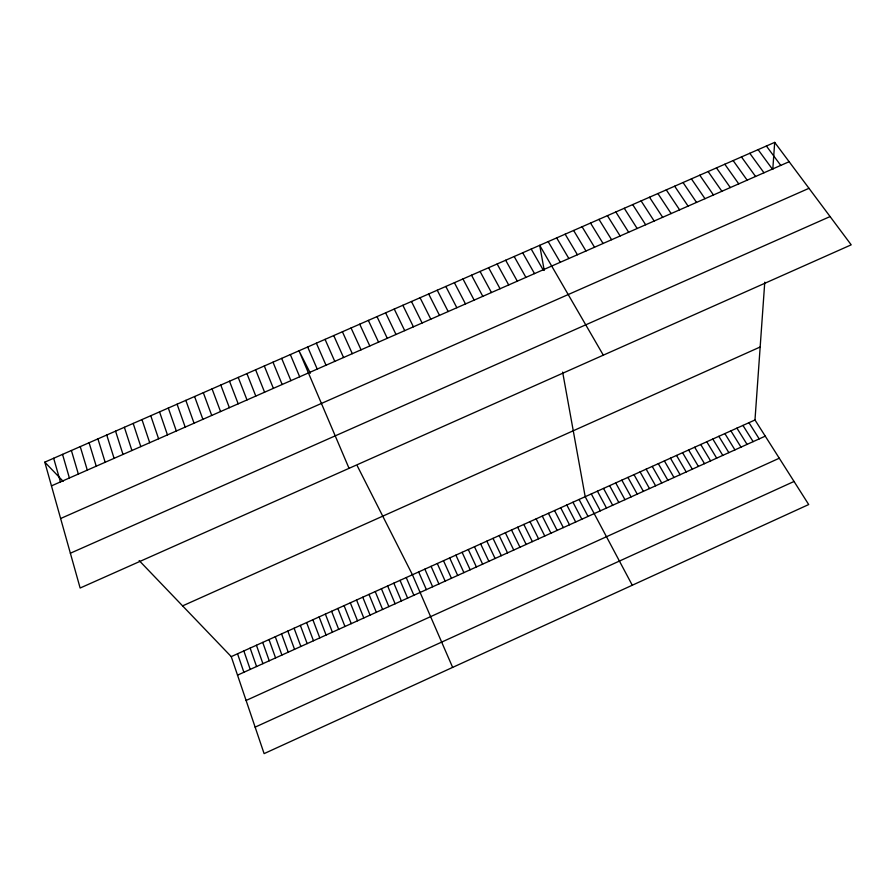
<?xml version="1.0" encoding="UTF-8"?>
<svg xmlns="http://www.w3.org/2000/svg" width="896" height="896" viewBox="0 0 896 896"><rect width="100%" height="100%" fill="white"/><g stroke="black" fill="none" stroke-linecap="round" stroke-linejoin="round"><path stroke-width="1.34" d="M139.16 560.571L231.246 656.622L264.107 753.626L808.696 504.538L754.981 419.978L764.77 282.162M772.778 169.445L774.693 142.374L44.8 462.146L80.136 588.022L851.2 244.832L774.693 142.374M255.136 727.138L794.035 481.466M246.098 700.47L779.274 458.226M237.518 675.158L765.251 436.15M231.246 656.622L754.981 419.978M182.594 605.875L760.166 346.998M70.37 553.224L830.088 216.563M60.626 518.515L808.998 188.317M51.464 485.867L789.141 161.717M44.8 462.146L63.146 481.286M766.394 146.014L780.752 165.402M758.094 149.643L772.363 169.086M749.784 153.283L763.974 172.771M741.462 156.934L755.563 176.467M733.141 160.574L747.152 180.163M724.808 164.226L738.741 183.859M716.475 167.888L730.318 187.566M708.12 171.539L721.885 191.274M699.776 175.202L713.44 194.981M691.41 178.864L704.995 198.688M683.043 182.526L696.539 202.406M674.666 186.2L688.083 206.125M666.288 189.874L679.616 209.843M657.899 193.547L671.138 213.573M649.499 197.221L662.648 217.291M641.099 200.906L654.158 221.032M632.688 204.59L645.669 224.762M624.266 208.275L637.157 228.502M748.966 422.699L759.192 438.894M615.843 211.971L628.645 232.243M742.952 425.421L753.133 441.638M607.41 215.667L620.122 235.984M736.926 428.142L747.062 444.382M730.901 430.864L740.992 447.138M598.976 219.363L611.598 239.725M724.875 433.586L734.922 449.882M590.531 223.059L603.064 243.477M718.838 436.307L728.84 452.637M712.813 439.04L722.77 455.392M582.075 226.766L594.518 247.229M706.765 441.762L716.677 458.147M573.619 230.474L585.973 250.992M700.728 444.494L710.595 460.902M694.68 447.227L704.502 463.669M565.152 234.181L577.416 254.755M688.621 449.96L698.398 466.424M556.674 237.888L568.848 258.518M682.573 452.693L692.306 469.19M676.514 455.437L686.202 471.957M548.184 241.606L560.28 262.282M670.454 458.17L680.098 474.712M603.31 355.163L539.694 245.325L544.242 270.458M664.384 460.914L673.982 477.49M658.314 463.658L667.867 480.256M531.205 249.054L543.11 269.819M652.243 466.402L661.752 483.022M646.162 469.146L655.626 485.8M522.693 252.773L534.52 273.605M640.08 471.89L649.499 488.578M514.181 256.502L525.918 277.379M633.998 474.645L643.373 491.344M627.917 477.4L637.235 494.133M505.669 260.243L517.306 281.165M621.824 480.144L631.098 496.91M497.146 263.973L508.693 284.95M615.72 482.899L624.96 499.688M609.627 485.654L618.811 502.477M488.611 267.714L500.069 288.736M603.523 488.421L612.662 505.254M480.066 271.454L491.434 292.533M597.419 491.176L606.502 508.043M591.304 493.931L600.354 510.832M471.52 275.195L482.798 296.33M632.274 585.222L585.189 496.698L562.643 372.109M462.963 278.947L474.152 300.126M579.074 499.464L588.022 516.41M572.947 502.23L581.851 519.21M454.395 282.699L465.494 303.934M566.821 504.997L575.68 521.998M560.694 507.763L569.509 524.798M445.827 286.451L456.837 307.731M554.557 510.541L563.326 527.598M437.248 290.214L448.168 311.539M548.419 513.307L557.144 530.398M542.282 516.085L550.95 533.198M428.669 293.978L439.488 315.358M310.363 373.24L298.995 350.784L349.048 468.328M357.291 465.886L412.429 574.762L452.637 667.386M536.133 518.862L544.768 536.01M420.067 297.741L430.808 319.178M529.984 521.64L538.563 538.81M523.835 524.418L532.37 541.621M411.477 301.504L422.117 322.997M517.675 527.206L526.165 544.432M402.864 305.278L413.414 326.816M511.515 529.984L519.96 547.243M505.355 532.773L513.744 550.054M394.251 309.053L404.712 330.646M499.184 535.562L507.528 552.866M385.627 312.827L395.998 334.466M493.013 538.35L501.312 555.688M486.842 541.139L495.096 558.499M377.003 316.613L387.274 338.307M480.659 543.928L488.869 561.322M474.477 546.728L482.63 564.144M368.357 320.398L378.549 342.138M468.283 549.517L476.403 566.966M359.722 324.184L369.813 345.979M462.101 552.317L470.165 569.789M455.896 555.117L463.915 572.622M351.064 327.97L361.066 349.821M449.702 557.917L457.677 575.445M342.406 331.766L352.307 353.662M443.498 560.717L451.427 578.278M437.293 563.528L445.166 581.112M333.738 335.563L343.549 357.515M431.077 566.328L438.906 583.946M325.058 339.36L334.779 361.368M424.872 569.139L432.645 586.779M418.645 571.95L426.384 589.624M316.378 343.168L326.01 365.221M307.686 346.976L317.218 369.085M406.235 577.562L413.874 595.291M400.042 580.362L407.624 598.114M393.837 583.162L401.374 600.947M290.338 354.581L299.678 376.79M387.632 585.962L395.125 603.781M381.427 588.762L388.864 606.614M281.669 358.378L290.92 380.643M375.211 591.573L382.603 609.448M368.995 594.384L376.342 612.282M272.989 362.174L282.15 384.496M362.768 597.195L370.07 615.126M264.309 365.982L273.37 388.349M356.552 600.006L363.798 617.96M350.325 602.818L357.526 620.805M255.618 369.79L264.589 392.213M344.086 605.64L351.243 623.65M246.926 373.598L255.797 396.077M337.848 608.451L344.96 626.494M331.61 611.274L338.677 629.339M238.224 377.406L247.005 399.941M325.371 614.096L332.382 632.195M229.51 381.226L238.19 403.816M319.122 616.918L326.088 635.04M312.872 619.741L319.782 637.896M220.786 385.045L229.376 407.68M306.611 622.563L313.477 640.752M212.061 388.875L220.562 411.566M300.362 625.397L307.171 643.608M294.09 628.23L300.866 646.464M203.325 392.694L211.725 415.442M287.829 631.053L294.549 649.331M281.557 633.886L288.221 652.187M194.589 396.525L202.888 419.328M275.285 636.72L281.904 655.054M185.83 400.355L194.051 423.214M269.002 639.565L275.576 657.922M262.718 642.398L269.248 660.789M177.083 404.197L185.192 427.101M256.435 645.243L262.909 663.656M168.314 408.038L176.333 430.998M250.141 648.088L256.57 666.534M243.846 650.933L250.219 669.402M159.544 411.88L167.462 434.896M237.552 653.778L243.88 672.28M150.763 415.722L158.592 438.794M141.971 419.574L149.699 442.702M133.179 423.427L140.806 446.6M124.376 427.291L131.914 450.52M115.562 431.144L122.998 454.429M106.747 435.008L114.083 458.349M97.922 438.872L105.168 462.269M89.085 442.747L96.23 466.189M80.248 446.622L87.293 470.12M71.389 450.498L78.344 474.051M62.541 454.384L69.395 477.982M53.67 458.259L60.435 481.925"/></g></svg>
